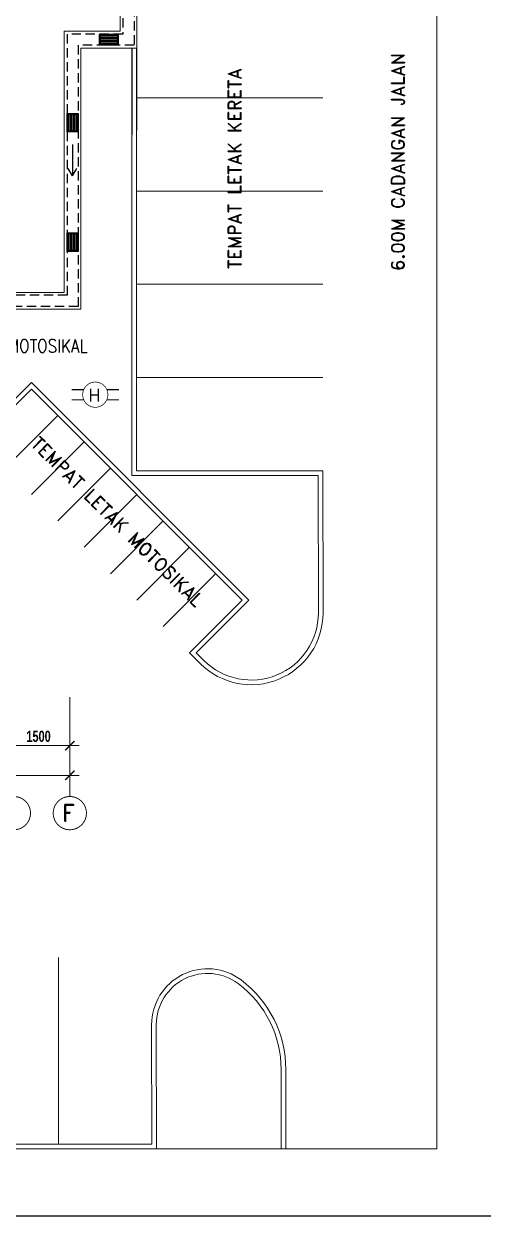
# Model space of a CAD drawing. Header units: inches. Extents: x -86493719 to 430035, y 21644 to 1519532.
# Drawn here: x 61900 to 74225, y 23184 to 55154 of the extents above; entities that cross this region are included whole.
import ezdxf
from ezdxf.enums import TextEntityAlignment as Align

# ---------------------------------------------------------------- set-up
doc = ezdxf.new("R2010")
doc.units = ezdxf.units.IN
doc.header["$MEASUREMENT"] = 0
doc.linetypes.add('DASHED2', pattern=[0.375, 0.25, -0.125])
for name, color, linetype in [('carpark', 8, 'Continuous'), ('drain', 8, 'Continuous'), ('GRID-TEXT', 8, 'Continuous'), ('kerb', 8, 'Continuous'), ('MSGRATING', 8, 'Continuous'), ('t.block', 4, 'Continuous')]:
    doc.layers.add(name, color=color, linetype=linetype)
for name, color, linetype, lineweight in [('dim', 8, 'Continuous', 20), ('line', 8, 'Continuous', 9), ('LW', 8, 'Continuous', 20), ('t3', 8, 'Continuous', 25)]:
    doc.layers.add(name, color=color, linetype=linetype, lineweight=lineweight)
doc.styles.add('LAILA', font='romans.shx', dxfattribs={"width": 0.85})
doc.styles.add('style1', font='romand.shx', dxfattribs={"height": 250})
doc.styles.add('style2', font='sanssb__.ttf', dxfattribs={"height": 1200})
doc.styles.add('VERDANA1000', font='romand.shx', dxfattribs={"height": 1000})

# ---------------------------------------------------------------- blocks, each defined once
blk = doc.blocks.new('ARR')
at = {"layer": 'drain'}
for p, q in [((-2150569, -694434), (-2150768, -694314)), ((-2151413, -694434), (-2150569, -694434)), ((-2150569, -694434), (-2150768, -694553))]:
    blk.add_line(p, q, dxfattribs=at)
blk = doc.blocks.new('HY')
at = {"layer": 'GRID-TEXT', "color": 7, "const_width": 62.6}
blk.add_lwpolyline([(-1754599, -616598, 1), (-1754599, -618853, 0.4142136), (-1753472, -617726, 0.4142136), (-1754599, -616598, 1)], format="xyb", dxfattribs=at)
at = {"layer": 'GRID-TEXT', "color": 7, "const_width": 100}
for points in [[(-1755633, -617276), (-1756721, -617276)], [(-1753565, -617276), (-1752478, -617276)], [(-1755633, -618176), (-1756721, -618176)], [(-1753565, -618176), (-1752478, -618176)]]:
    blk.add_lwpolyline(points, dxfattribs=at)
at = {"layer": 'GRID-TEXT', "color": 3, "style": 'style1'}
blk.add_text('H', height=1139, dxfattribs=at).set_placement((-1755210, -618327))

msp = doc.modelspace()

# ---------------------------------------------------------------- linework, layer by layer
at = {"linetype": 'ByBlock', "const_width": 37.5}
for points in [[(63009, 35676), (63259, 35926)], [(63009, 34876), (63259, 35126)]]:
    msp.add_lwpolyline(points, dxfattribs=at)
at = {"layer": 'carpark', "linetype": 'Continuous', "lineweight": 0}
for p, q in [((64923, 53171), (69923, 53171)), ((64923, 50671), (69923, 50671)), ((64923, 48171), (69923, 48171)), ((64923, 45671), (69923, 45671)), ((61397, 43239), (62811, 44654)), ((62104, 42532), (63518, 43947)), ((62811, 41825), (64225, 43240)), ((63519, 41118), (64932, 42533)), ((64226, 40411), (65640, 41826)), ((64933, 39704), (66347, 41119)), ((65640, 38997), (67054, 40412)), ((62830, 30117), (62831, 25117))]:
    msp.add_line(p, q, dxfattribs=at)
at = {"layer": 'dim'}
for p, q in [((63134, 34436), (63134, 37101)), ((61384, 35801), (63384, 35801)), ((39884, 35001), (63384, 35001))]:
    msp.add_line(p, q, dxfattribs=at)
at = {"layer": 'drain', "linetype": 'DASHED2', "ltscale": 1000}
for points in [[(48284, 84029), (59359, 84029), (59359, 81529), (63359, 81529), (63359, 66079), (61359, 66079), (61359, 63104), (64859, 63104), (64859, 54579), (63359, 54579), (63359, 47579), (38409, 47579), (38409, 58029)], [(48284, 83729), (59059, 83729), (59059, 81229), (63059, 81229), (63059, 66379), (61059, 66379), (61059, 62804), (64559, 62804), (64559, 54879), (63059, 54879), (63059, 47879), (38709, 47879), (38709, 57729)]]:
    msp.add_lwpolyline(points, dxfattribs=at)
at = {"layer": 'GRID-TEXT', "const_width": 24.7}
for points in [[(62080, 33990, 1), (61189, 33990, 0.414214), (61634, 33545, 0.414214), (62080, 33990, 1)], [(63580, 33990, 1), (62689, 33990, 0.414214), (63134, 33545, 0.414214), (63580, 33990, 1)]]:
    msp.add_lwpolyline(points, format="xyb", dxfattribs=at)
at = {"layer": 'kerb'}
for p, q in [((64795, 54504), (64795, 52179)), ((64920, 54504), (64920, 52304))]:
    msp.add_line(p, q, dxfattribs=at)
at = {"layer": 'kerb', "linetype": 'Continuous', "lineweight": 0}
for p, q in [((64795, 54504), (64795, 43046)), ((64920, 54504), (64920, 43171)), ((60656, 44089), (62103, 45537)), ((67938, 39705), (62103, 45537)), ((60665, 43921), (62103, 45361)), ((67762, 39705), (62103, 45361)), ((64923, 43171), (69923, 43171)), ((69928, 39359), (69927, 43171)), ((64795, 43046), (69802, 43046)), ((69803, 39359), (69802, 43046)), ((66348, 38290), (67762, 39705)), ((66526, 38292), (67938, 39705)), ((66642, 37997), (66348, 38291)), ((66436, 38202), (66438, 38204)), ((66730, 38086), (66525, 38291))]:
    msp.add_line(p, q, dxfattribs=at)
for radius in [1925, 1800]:
    msp.add_arc((68003, 39359), radius, 225.0124, 0.0124, dxfattribs=at)
at = {"layer": 'line'}
for p in [(72980, 61888), (50624, 24990)]:
    msp.add_line(p, (72980, 24990), dxfattribs=at)
at = {"layer": 'LW'}
for p, q in [((64934, 63179), (64934, 54504)), ((64484, 62729), (64484, 54954)), ((64484, 54954), (62984, 54954)), ((62984, 54954), (62984, 47954)), ((64934, 54504), (63434, 54504)), ((63434, 54504), (63434, 47504)), ((62984, 47954), (51734, 47954)), ((63434, 47504), (55484, 47504)), ((65330, 28318), (65331, 25118)), ((65455, 28318), (65456, 24993)), ((68805, 27119), (68806, 24990)), ((68930, 27119), (68931, 24990)), ((32831, 25111), (65331, 25118)), ((32831, 24986), (65456, 24993))]:
    msp.add_line(p, q, dxfattribs=at)
for centre, radius, start, end in [((66830, 28318), 1500, 53.1425, 180.0124), ((66830, 28318), 1375, 53.1425, 180.0124), ((65930, 27118), 2875, 0.0124, 53.1425), ((65930, 27118), 3000, 0.0124, 53.1425)]:
    msp.add_arc(centre, radius, start, end, dxfattribs=at)
at = {"layer": 'MSGRATING'}
for p, q in [((64414, 54829), (63954, 54829)), ((64414, 54789), (63954, 54789)), ((64414, 54749), (63954, 54749)), ((64414, 54709), (63954, 54709)), ((64414, 54669), (63954, 54669)), ((64414, 54629), (63954, 54629)), ((63109, 52734), (63109, 52274)), ((63149, 52734), (63149, 52274)), ((63189, 52734), (63189, 52274)), ((63229, 52734), (63229, 52274)), ((63269, 52734), (63269, 52274)), ((63309, 52734), (63309, 52274)), ((63109, 49534), (63109, 49074)), ((63149, 49534), (63149, 49074)), ((63189, 49534), (63189, 49074)), ((63229, 49534), (63229, 49074)), ((63269, 49534), (63269, 49074)), ((63309, 49534), (63309, 49074))]:
    msp.add_line(p, q, dxfattribs=at)
for points in [[(64434, 54879), (64434, 54579), (63934, 54579), (63934, 54879)], [(64414, 54859), (64414, 54599), (63954, 54599), (63954, 54859)], [(63059, 52754), (63359, 52754), (63359, 52254), (63059, 52254)], [(63079, 52734), (63339, 52734), (63339, 52274), (63079, 52274)], [(63059, 49554), (63359, 49554), (63359, 49054), (63059, 49054)], [(63079, 49534), (63339, 49534), (63339, 49074), (63079, 49074)]]:
    msp.add_lwpolyline(points, close=True, dxfattribs=at)
at = {"layer": 't.block', "color": 7, "ltscale": 0.5}
msp.add_lwpolyline([(111929, 23184), (17074, 23184), (17074, 101252), (111929, 101252)], close=True, dxfattribs=at)

# ---------------------------------------------------------------- block references
at = {"layer": 'drain', "rotation": 270}
msp.add_blockref('ARR', (757640, -2099494), dxfattribs=at)
at = {"layer": 'LW', "xscale": 0.3000000007450581, "yscale": 0.3000000007450581, "zscale": 0.3000000007450581}
msp.add_blockref('HY', (590197, 230528), dxfattribs=at)

# ---------------------------------------------------------------- texts
at = {"layer": 'dim', "style": 'style2', "width": 0.7}
msp.add_text('1500', height=300, dxfattribs=at).set_placement((61969, 35901))
at = {"layer": 'GRID-TEXT', "style": 'style1'}
msp.add_text('F', height=450, dxfattribs=at).set_placement((62926, 33775))
at = {"layer": 't3', "style": 'VERDANA1000'}
for s, rotation, p in [('6.00M CADANGAN JALAN', 90, (71937, 51453)), ('TEMPAT LETAK KERETA', 90, (67556, 51272)), ('TEMPAT LETAK MOTOSIKAL', 315.4481, (64406, 41810))]:
    msp.add_text(s, height=350, rotation=rotation, dxfattribs=at).set_placement(p, align=Align.MIDDLE_CENTER)
at = {"layer": 't3', "style": 'LAILA', "width": 0.85}
msp.add_text('TEMPAT LETAK MOTOSIKAL', height=350, dxfattribs=at).set_placement((58446, 46694), align=Align.TOP_LEFT)

doc.saveas('drawing.dxf')
